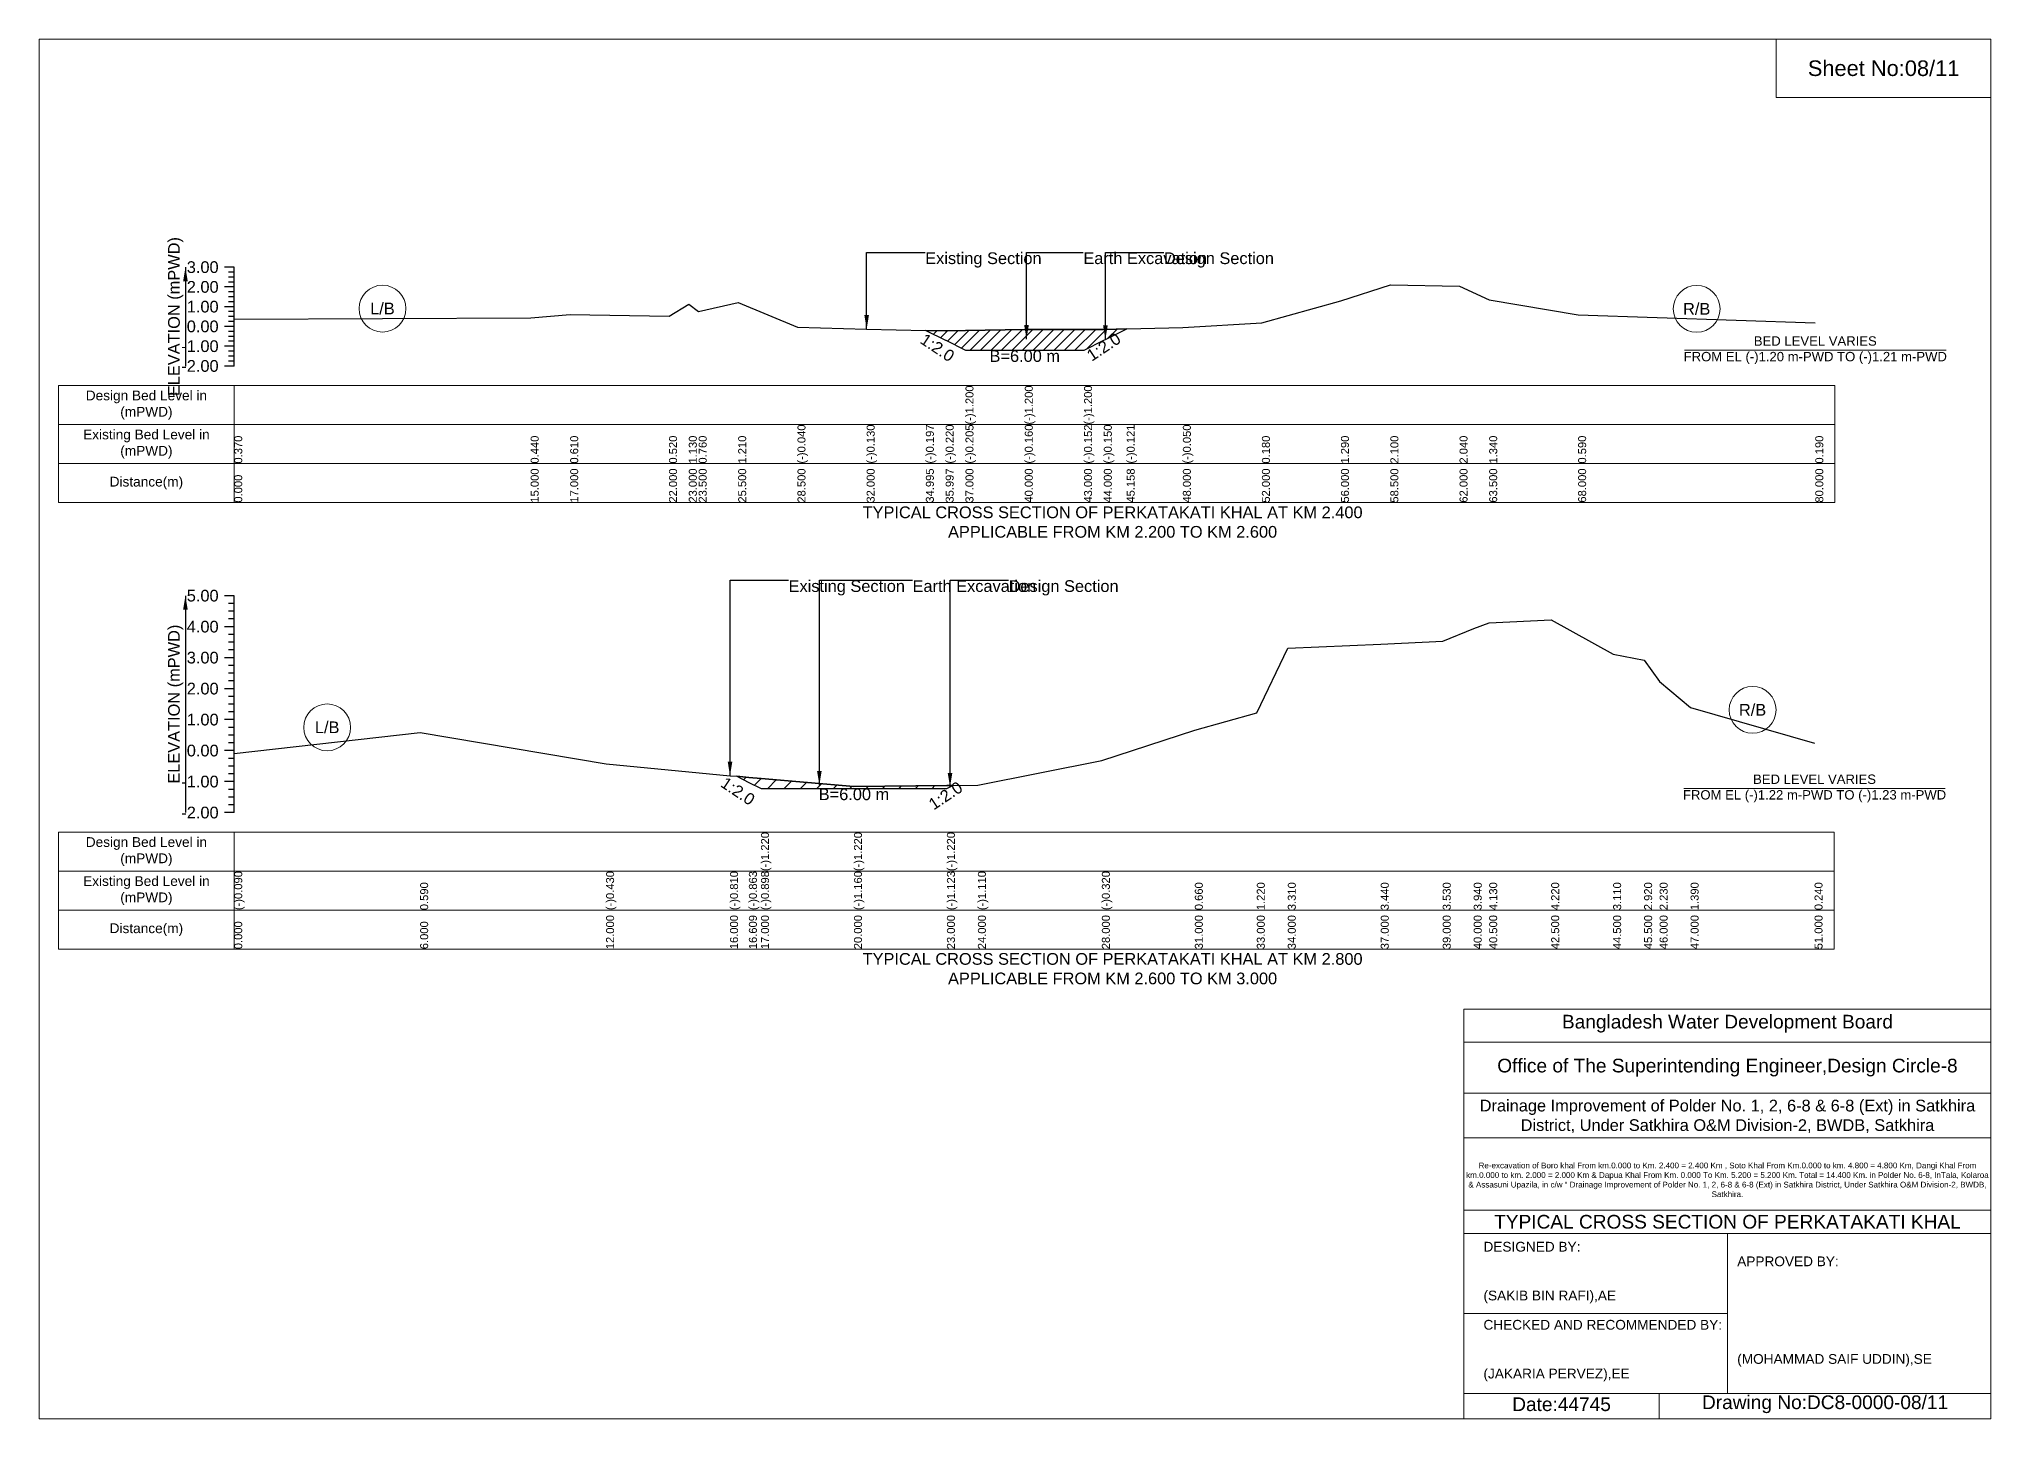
# Model space of a CAD drawing. Header units: inches. Extents: x 91000 to 208000, y -5656 to 20000.
# Drawn here: x 170000 to 178000, y -5656 to 0 of the extents above; entities that cross this region are included whole.
import ezdxf

# ---------------------------------------------------------------- set-up
doc = ezdxf.new("R2010")
doc.units = ezdxf.units.IN
doc.header["$LTSCALE"] = 7
doc.header["$MEASUREMENT"] = 0
for name, color, linetype, lineweight in [('Cross section Data Border', 7, 'Continuous', 9), ('Cross Section Labels', 7, 'Continuous', 9), ('Existing_Bed_Level for Xsection', 7, 'Continuous', 25)]:
    doc.layers.add(name, color=color, linetype=linetype, lineweight=lineweight)
doc.styles.get("Standard").update_dxf_attribs({"font": 'arial.ttf'})
doc.dimstyles.get("Standard").update_dxf_attribs({"dimtxt": 0.18, "dimasz": 0.18, "dimexe": 0.18, "dimexo": 0.0625, "dimgap": 0.09, "dimtad": 0, "dimtih": 1, "dimtoh": 1, "dimdec": 4, "dimzin": 0, "dimdsep": 46, "dimtxsty": 'Standard', "dimcen": 0.09, "dimadec": 0, "dimazin": 0, "dimtfac": 1, "dimtdec": 4, "dimtofl": 0, "dimtmove": 0, "dimatfit": 3, "dimfxl": 1, "dimtolj": 1, "dimtzin": 0, "dimarcsym": 0})

msp = doc.modelspace()

# ---------------------------------------------------------------- hatches: boundary and pattern name
at = {"layer": 'Existing_Bed_Level for Xsection'}
h = msp.add_hatch(dxfattribs=at)
h.set_pattern_fill('ANSI31', color=256, scale=243, style=0)
h.paths.add_polyline_path([(173634.6, -1194.2), (173715.8, -1234.8), (173716, -1234.9), (173797, -1275.4), (174040, -1275.4), (174283, -1275.4), (174364, -1234.9), (174370.4, -1231.7), (174457.8, -1188), (174370.4, -1190.2), (174364, -1190.3), (174283, -1190.5), (174040, -1191.1), (173797, -1194.8), (173716, -1196), (173715.8, -1196)])
h = msp.add_hatch(dxfattribs=at)
h.set_pattern_fill('ANSI31', color=256, scale=381, style=0)
h.paths.add_polyline_path([(172859.7, -3022), (172909.4, -3046.8), (172959, -3071.6), (173340, -3071.6), (173721, -3071.6), (173733.7, -3065.3), (173746.4, -3058.9), (173733.7, -3059.1), (173721, -3059.2), (173340, -3064), (172959, -3030.7), (172909.4, -3026.3)])

# ---------------------------------------------------------------- linework, layer by layer
at = {"layer": 'Cross section Data Border'}
for points in [[(170080, -1420.2), (177360, -1420.2), (177360, -1900.2), (170080, -1900.2)], [(170080, -3250.7), (177357, -3250.7), (177357, -3730.7), (170080, -3730.7)]]:
    msp.add_lwpolyline(points, close=True, dxfattribs=at)
for points in [[(170800, -1420.2), (170800, -1900.2)], [(170080, -1580.2), (177360, -1580.2)], [(170080, -1740.2), (177360, -1740.2)], [(170800, -3250.7), (170800, -3730.7)], [(170080, -3410.7), (177357, -3410.7)], [(170080, -3570.7), (177357, -3570.7)]]:
    msp.add_lwpolyline(points, dxfattribs=at)
at = {"layer": 'Cross Section Labels'}
for points in [[(170000, 0), (178000, 0), (178000, -5656), (170000, -5656)], [(177120, 0), (178000, 0), (178000, -240), (177120, -240)]]:
    msp.add_lwpolyline(points, close=True, dxfattribs=at)
for points in [[(176744.2, -1275.4), (177815.8, -1275.4)], [(176741.2, -3071.6), (177812.8, -3071.6)], [(175840, -5656), (175840, -3976), (178000, -3976)], [(175840, -4112), (178000, -4112)], [(175840, -4320), (178000, -4320)], [(175840, -4504), (178000, -4504)], [(175840, -4800), (178000, -4800)], [(175840, -4896), (178000, -4896)], [(176920, -4896), (176920, -5552)], [(175840, -5224), (176920, -5224)], [(175840, -5552), (178000, -5552)], [(176640, -5552), (176640, -5656)]]:
    msp.add_lwpolyline(points, dxfattribs=at)
for centre in [(171407.5, -1104.9), (176794, -1106.1), (177023, -2749.7), (171181, -2821.4)]:
    msp.add_circle(centre, 96, dxfattribs=at)
at = {"layer": 'Existing_Bed_Level for Xsection'}
for points in [[(170800, -935.2), (170760, -935.2)], [(170800, -955.4), (170776, -955.4)], [(170800, -1340.2), (170800, -1259.2), (170800, -1178.2), (170800, -1097.2), (170800, -1016.2), (170800, -935.2)], [(170800, -1016.2), (170760, -1016.2)], [(170800, -975.7), (170776, -975.7)], [(170800, -995.9), (170776, -995.9)], [(170800, -1036.4), (170776, -1036.4)], [(170800, -1148.2), (172015, -1142.5), (172177, -1128.8), (172582, -1136.1), (172663, -1086.7), (172703.5, -1116.6), (172865.5, -1080.2), (173108.5, -1181.4), (173392, -1188.7), (173634.6, -1194.2), (173715.8, -1196), (173716, -1196), (173797, -1194.8), (173797, -1194.8), (174040, -1191.1), (174040, -1191.1), (174283, -1190.5), (174283, -1190.5), (174364, -1190.3), (174370.4, -1190.2), (174457.8, -1188), (174688, -1182.2), (175012, -1163.6), (175336, -1073.7), (175538.5, -1008.1), (175822, -1012.9), (175943.5, -1069.6), (176308, -1130.4), (177280, -1162.8)], [(170800, -1097.2), (170760, -1097.2)], [(170800, -1056.7), (170776, -1056.7)], [(170800, -1076.9), (170776, -1076.9)], [(170800, -1117.4), (170776, -1117.4)], [(170800, -1178.2), (170760, -1178.2)], [(170800, -1137.7), (170776, -1137.7)], [(170800, -1157.9), (170776, -1157.9)], [(170800, -1198.4), (170776, -1198.4)], [(170800, -1259.2), (170760, -1259.2)], [(170800, -1218.7), (170776, -1218.7)], [(170800, -1238.9), (170776, -1238.9)], [(170800, -1279.4), (170776, -1279.4)], [(170800, -1340.2), (170760, -1340.2)], [(170800, -1299.7), (170776, -1299.7)], [(170800, -1319.9), (170776, -1319.9)], [(170800, -2281.7), (170760, -2281.7)], [(170800, -2313.4), (170776, -2313.4)], [(170800, -3170.7), (170800, -3043.7), (170800, -2916.7), (170800, -2789.7), (170800, -2662.7), (170800, -2535.7), (170800, -2408.7), (170800, -2281.7)], [(170800, -2345.2), (170776, -2345.2)], [(170800, -2376.9), (170776, -2376.9)], [(170800, -2928.1), (171562, -2841.8), (172324, -2971.3), (172832, -3019.6), (172859.7, -3022), (172909.4, -3026.3), (172959, -3030.7), (172959, -3030.7), (173340, -3064), (173340, -3064), (173721, -3059.2), (173721, -3059.2), (173733.7, -3059.1), (173746.4, -3058.9), (173848, -3057.7), (174356, -2957.3), (174737, -2832.9), (174991, -2761.7), (175118, -2496.3), (175499, -2479.8), (175753, -2468.4), (175880, -2416.3), (175943.5, -2392.2), (176197.5, -2380.7), (176451.5, -2521.7), (176578.5, -2545.8), (176642, -2633.5), (176769, -2740.2), (177277, -2886.2)], [(170800, -2408.7), (170760, -2408.7)], [(170800, -2440.4), (170776, -2440.4)], [(170800, -2472.2), (170776, -2472.2)], [(170800, -2535.7), (170760, -2535.7)], [(170800, -2503.9), (170776, -2503.9)], [(170800, -2567.4), (170776, -2567.4)], [(170800, -2599.2), (170776, -2599.2)], [(170800, -2630.9), (170776, -2630.9)], [(170800, -2662.7), (170760, -2662.7)], [(170800, -2694.4), (170776, -2694.4)], [(170800, -2789.7), (170760, -2789.7)], [(170800, -2726.2), (170776, -2726.2)], [(170800, -2757.9), (170776, -2757.9)], [(170800, -2821.4), (170776, -2821.4)], [(170800, -2853.2), (170776, -2853.2)], [(170800, -2916.7), (170760, -2916.7)], [(170800, -2884.9), (170776, -2884.9)], [(170800, -2948.4), (170776, -2948.4)], [(170800, -2980.2), (170776, -2980.2)], [(170800, -3011.9), (170776, -3011.9)], [(170800, -3043.7), (170760, -3043.7)], [(170800, -3075.4), (170776, -3075.4)], [(170800, -3107.2), (170776, -3107.2)], [(170800, -3170.7), (170760, -3170.7)], [(170800, -3138.9), (170776, -3138.9)]]:
    msp.add_lwpolyline(points, dxfattribs=at)
for points in [[(173634.6, -1194.2), (173634.6, -1194.2), (173715.8, -1234.8), (173716, -1234.9), (173797, -1275.4), (173797, -1275.4), (174040, -1275.4), (174040, -1275.4), (174283, -1275.4), (174283, -1275.4), (174364, -1234.9), (174370.4, -1231.7), (174457.8, -1188), (174457.8, -1188), (174457.8, -1188), (174370.4, -1190.2), (174364, -1190.3), (174283, -1190.5), (174283, -1190.5), (174040, -1191.1), (174040, -1191.1), (173797, -1194.8), (173797, -1194.8), (173716, -1196), (173715.8, -1196), (173634.6, -1194.2)], [(172859.7, -3022), (172859.7, -3022), (172909.4, -3046.8), (172959, -3071.6), (172959, -3071.6), (173340, -3071.6), (173340, -3071.6), (173721, -3071.6), (173721, -3071.6), (173733.7, -3065.3), (173746.4, -3058.9), (173746.4, -3058.9), (173746.4, -3058.9), (173733.7, -3059.1), (173721, -3059.2), (173721, -3059.2), (173340, -3064), (173340, -3064), (172959, -3030.7), (172959, -3030.7), (172909.4, -3026.3), (172859.7, -3022)]]:
    msp.add_lwpolyline(points, close=True, dxfattribs=at)

# ---------------------------------------------------------------- texts
at = {"layer": 'Cross section Data Border', "char_height": 40, "width": 640, "attachment_point": 5}
for s, insert in [('Design Bed Level in (mPWD)', (170440, -1500.2)), ('Existing Bed Level in (mPWD)', (170440, -1660.2)), ('Distance(m)', (170440, -1820.2)), ('Design Bed Level in (mPWD)', (170440, -3330.7)), ('Existing Bed Level in (mPWD)', (170440, -3490.7)), ('Distance(m)', (170440, -3650.7))]:
    msp.add_mtext(s, dxfattribs=dict(at, insert=insert))
at = {"layer": 'Cross Section Labels'}
for s, insert, char_height, attachment_point in [('Sheet No:08/11', (177560, -120), 64, 5), ('Existing Section', (173632, -874.4), 48, 1), ('Earth Excavation', (174280, -874.4), 48, 1), ('Design Section', (174610.4, -874.4), 48, 1), ('L/B', (171407.5, -1104.9), 48, 5), ('R/B', (176794, -1106.1), 48, 5), ('B=6.00 m', (174040, -1275.4), 48, 2), ('BED LEVEL VARIES ^JFROM EL (-)1.20 m-PWD TO (-)1.21 m-PWD', (177280, -1275.4), 38.4, 5), ('TYPICAL CROSS SECTION OF PERKATAKATI KHAL AT KM 2.400^JAPPLICABLE FROM KM 2.200 TO KM 2.600', (174400, -1980.2), 48, 5), ('Existing Section', (173072, -2218.2), 48, 1), ('Earth Excavation', (173580, -2218.2), 48, 1), ('Design Section', (173973.7, -2218.2), 48, 1), ('L/B', (171181, -2821.4), 48, 5), ('R/B', (177023, -2749.7), 48, 5), ('BED LEVEL VARIES ^JFROM EL (-)1.22 m-PWD TO (-)1.23 m-PWD', (177277, -3071.6), 38.4, 5), ('B=6.00 m', (173340, -3071.6), 48, 2), ('TYPICAL CROSS SECTION OF PERKATAKATI KHAL AT KM 2.800^JAPPLICABLE FROM KM 2.600 TO KM 3.000', (174400, -3810.7), 48, 5), ('Bangladesh Water Development Board', (176920, -4036), 56, 5), ('Office of The Superintending Engineer,Design Circle-8', (176920, -4216), 56, 5)]:
    msp.add_mtext(s, dxfattribs=dict(at, insert=insert, char_height=char_height, attachment_point=attachment_point))
at = {"layer": 'Cross Section Labels', "char_height": 48, "attachment_point": 2}
for insert, rotation in [((173695.5, -1244.9), 326.30993), ((174350.1, -1241.8), 33.69007), ((172877.6, -3062.7), 326.30993), ((173702, -3081.1), 33.69007)]:
    msp.add_mtext('1:2.0', dxfattribs=dict(at, insert=insert, rotation=rotation))
at = {"layer": 'Cross Section Labels'}
for s, insert, char_height, width, attachment_point in [('Drainage Improvement of Polder No. 1, 2, 6-8 & 6-8 (Ext) in Satkhira District, Under Satkhira O&M Division-2, BWDB, Satkhira', (176920, -4416), 48, 2240, 5), ('Re-excavation of Boro khal From km.0.000 to Km. 2.400 = 2.400 Km , Soto Khal From Km.0.000 to km. 4.800 = 4.800 Km, Dangi Khal From km.0.000 to km. 2.000 = 2.000 Km & Dapua Khal From Km. 0.000 To Km. 5.200 = 5.200 Km. Total = 14.400 Km. in Polder No. 6-8, InTala, Kolaroa & Assasuni Upazila, in c/w “ Drainage Improvement of Polder No. 1, 2, 6-8 & 6-8 (Ext) in Satkhira District, Under Satkhira O&M Division-2, BWDB, Satkhira.', (176920, -4676), 23.565, 2160, 5), ('TYPICAL CROSS SECTION OF PERKATAKATI KHAL', (176920, -4848), 56, 2240, 5), ('DESIGNED BY:^J^J^J(SAKIB BIN RAFI),AE', (175920, -5056), 40, 1120, 4), ('APPROVED BY:^J^J^J^J^J^J(MOHAMMAD SAIF UDDIN),SE', (176960, -5216), 40, 1120, 4), ('CHECKED AND RECOMMENDED BY:^J^J^J(JAKARIA PERVEZ),EE', (175920, -5376), 40, 1120, 4), ('Date:44745', (176240, -5596), 56, 1120, 5), ('Drawing No:DC8-0000-08/11', (177320, -5596), 56, 1760, 5)]:
    msp.add_mtext(s, dxfattribs=dict(at, insert=insert, char_height=char_height, width=width, attachment_point=attachment_point))
at = {"layer": 'Existing_Bed_Level for Xsection', "rotation": 90}
for s, insert, char_height, attachment_point in [('ELEVATION (mPWD)', (170560, -1137.7), 48, 5), ('(-)1.200', (173797, -1580.2), 32.8, 1), ('(-)1.200', (174040, -1580.2), 32.8, 1), ('(-)1.200', (174283, -1580.2), 32.8, 1), ('(-)0.040', (173108.5, -1740.2), 32.8, 1), ('(-)0.130', (173392, -1740.2), 32.8, 1), ('(-)0.197', (173634.6, -1740.2), 32.8, 1), ('(-)0.220', (173715.8, -1740.2), 32.8, 1), ('(-)0.205', (173797, -1740.2), 32.8, 1), ('(-)0.160', (174040, -1740.2), 32.8, 1), ('(-)0.152', (174283, -1740.2), 32.8, 1), ('(-)0.150', (174364, -1740.2), 32.8, 1), ('(-)0.121', (174457.8, -1740.2), 32.8, 1), ('(-)0.050', (174688, -1740.2), 32.8, 1), ('0.370', (170800, -1740.2), 32.8, 1), ('0.440', (172015, -1740.2), 32.8, 1), ('0.610', (172177, -1740.2), 32.8, 1), ('0.520', (172582, -1740.2), 32.8, 1), ('1.130', (172663, -1740.2), 32.8, 1), ('0.760', (172703.5, -1740.2), 32.8, 1), ('1.210', (172865.5, -1740.2), 32.8, 1), ('0.180', (175012, -1740.2), 32.8, 1), ('1.290', (175336, -1740.2), 32.8, 1), ('2.100', (175538.5, -1740.2), 32.8, 1), ('2.040', (175822, -1740.2), 32.8, 1), ('1.340', (175943.5, -1740.2), 32.8, 1), ('0.590', (176308, -1740.2), 32.8, 1), ('0.190', (177280, -1740.2), 32.8, 1), ('0.000', (170800, -1900.2), 32.8, 1), ('15.000', (172015, -1900.2), 32.8, 1), ('17.000', (172177, -1900.2), 32.8, 1), ('22.000', (172582, -1900.2), 32.8, 1), ('23.000', (172663, -1900.2), 32.8, 1), ('23.500', (172703.5, -1900.2), 32.8, 1), ('25.500', (172865.5, -1900.2), 32.8, 1), ('28.500', (173108.5, -1900.2), 32.8, 1), ('32.000', (173392, -1900.2), 32.8, 1), ('34.995', (173634.6, -1900.2), 32.8, 1), ('35.997', (173715.8, -1900.2), 32.8, 1), ('37.000', (173797, -1900.2), 32.8, 1), ('40.000', (174040, -1900.2), 32.8, 1), ('43.000', (174283, -1900.2), 32.8, 1), ('44.000', (174364, -1900.2), 32.8, 1), ('45.158', (174457.8, -1900.2), 32.8, 1), ('48.000', (174688, -1900.2), 32.8, 1), ('52.000', (175012, -1900.2), 32.8, 1), ('56.000', (175336, -1900.2), 32.8, 1), ('58.500', (175538.5, -1900.2), 32.8, 1), ('62.000', (175822, -1900.2), 32.8, 1), ('63.500', (175943.5, -1900.2), 32.8, 1), ('68.000', (176308, -1900.2), 32.8, 1), ('80.000', (177280, -1900.2), 32.8, 1), ('ELEVATION (mPWD)', (170560, -2726.2), 48, 5), ('(-)1.220', (172959, -3410.7), 32.8, 1), ('(-)1.220', (173340, -3410.7), 32.8, 1), ('(-)1.220', (173721, -3410.7), 32.8, 1), ('(-)0.090', (170800, -3570.7), 32.8, 1), ('(-)0.430', (172324, -3570.7), 32.8, 1), ('(-)0.810', (172832, -3570.7), 32.8, 1), ('(-)0.863', (172909.4, -3570.7), 32.8, 1), ('(-)0.898', (172959, -3570.7), 32.8, 1), ('(-)1.160', (173340, -3570.7), 32.8, 1), ('(-)1.123', (173721, -3570.7), 32.8, 1), ('(-)1.110', (173848, -3570.7), 32.8, 1), ('(-)0.320', (174356, -3570.7), 32.8, 1), ('0.590', (171562, -3570.7), 32.8, 1), ('0.660', (174737, -3570.7), 32.8, 1), ('1.220', (174991, -3570.7), 32.8, 1), ('3.310', (175118, -3570.7), 32.8, 1), ('3.440', (175499, -3570.7), 32.8, 1), ('3.530', (175753, -3570.7), 32.8, 1), ('3.940', (175880, -3570.7), 32.8, 1), ('4.130', (175943.5, -3570.7), 32.8, 1), ('4.220', (176197.5, -3570.7), 32.8, 1), ('3.110', (176451.5, -3570.7), 32.8, 1), ('2.920', (176578.5, -3570.7), 32.8, 1), ('2.230', (176642, -3570.7), 32.8, 1), ('1.390', (176769, -3570.7), 32.8, 1), ('0.240', (177277, -3570.7), 32.8, 1), ('12.000', (172324, -3730.7), 32.8, 1), ('16.000', (172832, -3730.7), 32.8, 1), ('16.609', (172909.4, -3730.7), 32.8, 1), ('17.000', (172959, -3730.7), 32.8, 1), ('20.000', (173340, -3730.7), 32.8, 1), ('23.000', (173721, -3730.7), 32.8, 1), ('24.000', (173848, -3730.7), 32.8, 1), ('28.000', (174356, -3730.7), 32.8, 1), ('31.000', (174737, -3730.7), 32.8, 1), ('33.000', (174991, -3730.7), 32.8, 1), ('34.000', (175118, -3730.7), 32.8, 1), ('37.000', (175499, -3730.7), 32.8, 1), ('39.000', (175753, -3730.7), 32.8, 1), ('40.000', (175880, -3730.7), 32.8, 1), ('40.500', (175943.5, -3730.7), 32.8, 1), ('42.500', (176197.5, -3730.7), 32.8, 1), ('44.500', (176451.5, -3730.7), 32.8, 1), ('45.500', (176578.5, -3730.7), 32.8, 1), ('46.000', (176642, -3730.7), 32.8, 1), ('47.000', (176769, -3730.7), 32.8, 1), ('51.000', (177277, -3730.7), 32.8, 1), ('0.000', (170800, -3730.7), 32.8, 1), ('6.000', (171562, -3730.7), 32.8, 1)]:
    msp.add_mtext(s, dxfattribs=dict(at, insert=insert, char_height=char_height, attachment_point=attachment_point))
at = {"layer": 'Existing_Bed_Level for Xsection', "char_height": 48, "attachment_point": 6}
for s, insert in [('3.00', (170736, -935.2)), ('2.00', (170736, -1016.2)), ('1.00', (170736, -1097.2)), ('0.00', (170736, -1178.2)), ('-1.00', (170736, -1259.2)), ('-2.00', (170736, -1340.2)), ('5.00', (170736, -2281.7)), ('4.00', (170736, -2408.7)), ('3.00', (170736, -2535.7)), ('2.00', (170736, -2662.7)), ('1.00', (170736, -2789.7)), ('0.00', (170736, -2916.7)), ('-1.00', (170736, -3043.7)), ('-2.00', (170736, -3170.7))]:
    msp.add_mtext(s, dxfattribs=dict(at, insert=insert))

# ---------------------------------------------------------------- leaders
at = {"layer": 'Cross Section Labels', "annotation_type": 0, "has_hookline": 1, "hookline_direction": 0}
for points, text_width in [([(173392, -1188.7), (173392, -874.4), (173631.9, -874.4)], 467.2), ([(174047.1, -1230.2), (174047.1, -874.4), (174279.9, -874.4)], 497), ([(174370.4, -1231.7), (174370.4, -874.4), (174610.3, -874.4)], 441.2), ([(172832, -3019.6), (172832, -2218.2), (173071.9, -2218.2)], 467.2), ([(173198.2, -3057.7), (173198.2, -2218.2), (173579.9, -2218.2)], 497), ([(173733.7, -3065.3), (173733.7, -2218.2), (173973.6, -2218.2)], 441.2)]:
    msp.add_leader(points, dimstyle='Standard', override={"dimasz": 57.6}, dxfattribs=dict(at, text_width=text_width))
at = {"layer": 'Existing_Bed_Level for Xsection'}
for points in [[(170600, -935.2), (170600, -1340.2)], [(170600, -2281.7), (170600, -3170.7)]]:
    msp.add_leader(points, dimstyle='Standard', override={"dimasz": 57.6}, dxfattribs=at)

doc.saveas('drawing.dxf')
